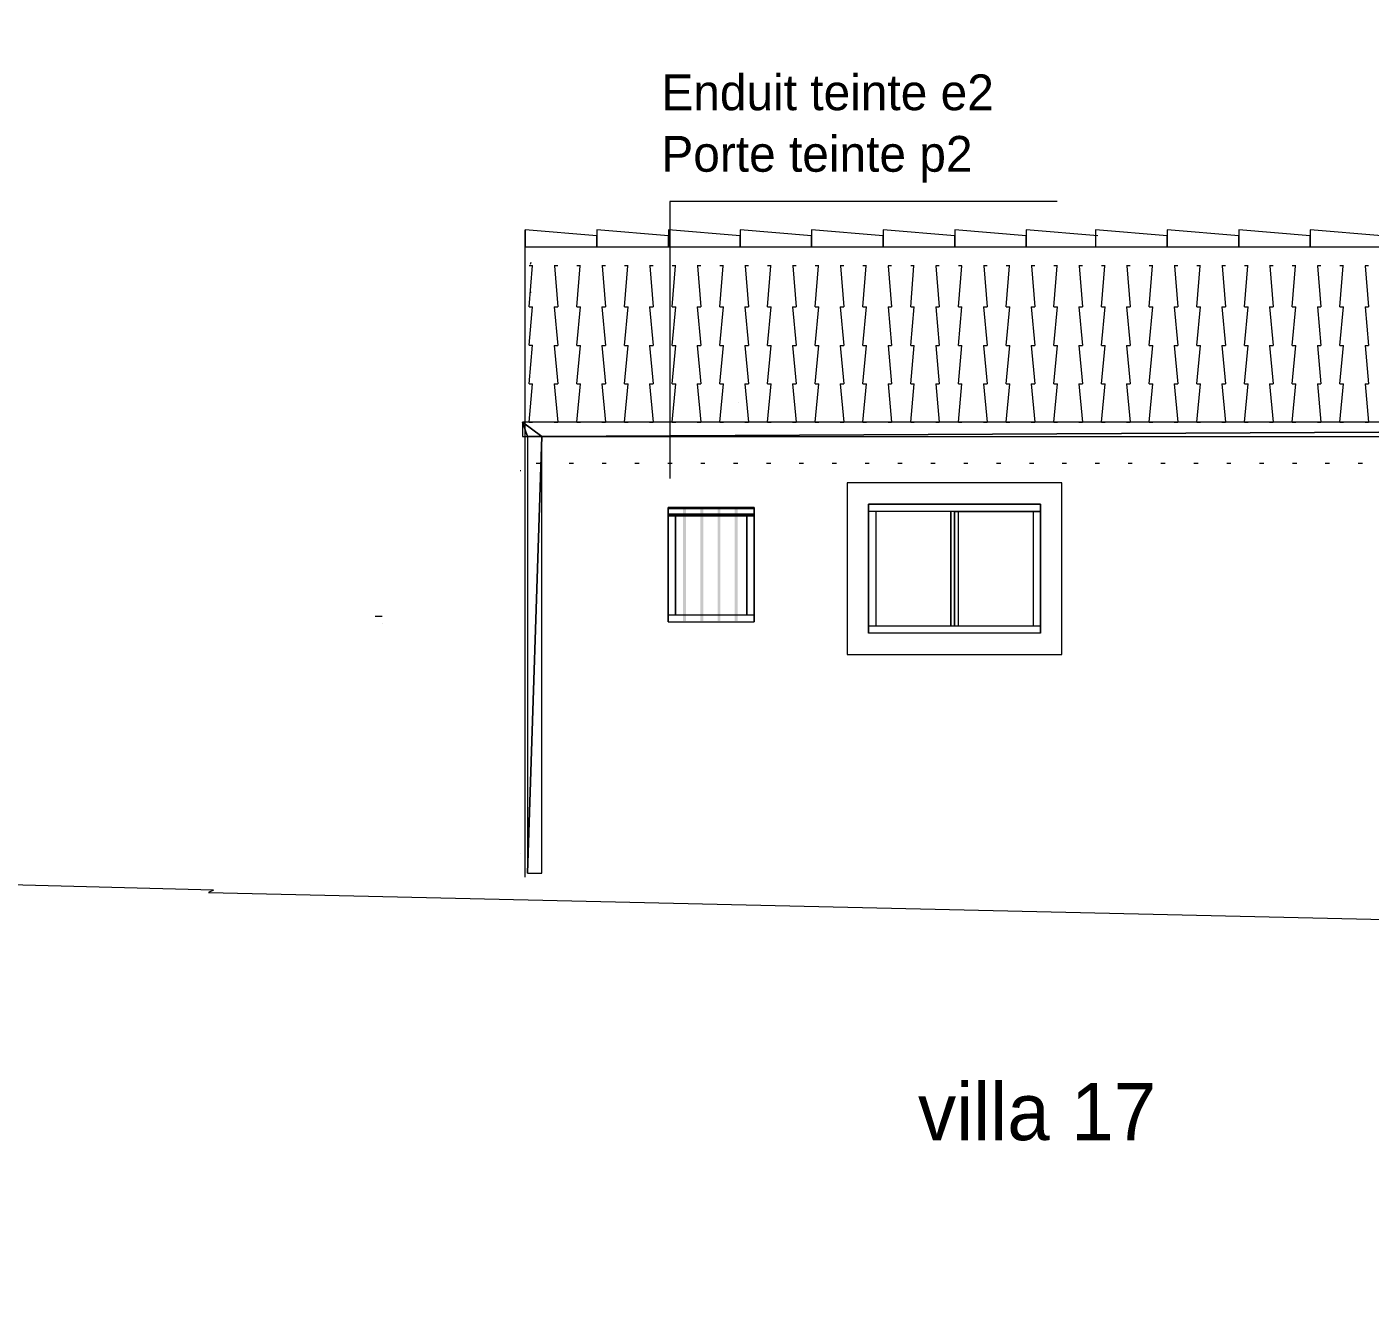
# Model space of a CAD drawing. Header units: metres. Extents: x -12536 to 12621, y -17191 to 9596.
# Drawn here: x -10300 to -9361, y -12844 to -11956 of the extents above; entities that cross this region are included whole.
import ezdxf
from ezdxf.lldxf.tags import DXFTag

# ---------------------------------------------------------------- set-up
doc = ezdxf.new("R2010")
doc.units = ezdxf.units.M
doc.header["$MEASUREMENT"] = 0
for name, color, linetype in [('Calque commun', 7, 'Continuous'), ('Layer59', 7, 'Continuous'), ('Textes', 7, 'Continuous')]:
    doc.layers.add(name, color=color, linetype=linetype)
doc.styles.add('Century Gothic16', font='GOTHIC.TTF', dxfattribs={"height": 0.18})
doc.styles.add('Century Gothic17', font='GOTHIC.TTF', dxfattribs={"height": 0.18})
tags = doc.linetypes.add('HIDDEN', pattern=[0.375, 0.25, -0.125]).pattern_tags.tags
tags[6:7] = [DXFTag(74, 4), DXFTag(75, 0), DXFTag(340, '0'), DXFTag(46, 1.0), DXFTag(50, 0.0), DXFTag(44, 0.0), DXFTag(45, 0.0)]
tags[4:5] = [DXFTag(74, 4), DXFTag(75, 0), DXFTag(340, '0'), DXFTag(46, 1.0), DXFTag(50, 0.0), DXFTag(44, 0.0), DXFTag(45, 0.0)]

# ---------------------------------------------------------------- blocks, each defined once
blk = doc.blocks.new('toit facade 17 18')
at = {"layer": 'Calque commun', "color": 7, "linetype": 'Continuous', "lineweight": 5}
blk.add_line((70.5719, -22.9512), (70.5708, -18.4286), dxfattribs=at)
at = {"layer": 'Layer59', "color": 32, "linetype": 'Continuous', "lineweight": 5}
for p, q in [((70.5986, -18.6772), (70.6236, -18.6772)), ((70.5986, -18.9657), (70.6217, -18.6778)), ((70.7736, -18.6777), (70.7987, -18.6777)), ((70.7756, -18.6782), (70.7987, -18.9662)), ((70.932, -18.6777), (70.957, -18.6777)), ((70.932, -18.9662), (70.955, -18.6782)), ((71.107, -18.6777), (71.1319, -18.6777)), ((71.1088, -18.6782), (71.1319, -18.9662)), ((71.2653, -18.6777), (71.2902, -18.6777)), ((71.2653, -18.9662), (71.2884, -18.6782)), ((71.4403, -18.6777), (71.4653, -18.6777)), ((71.4422, -18.6782), (71.4653, -18.9662)), ((71.5986, -18.6777), (71.6236, -18.6777)), ((71.5986, -18.9662), (71.6217, -18.6782)), ((71.7736, -18.6777), (71.7987, -18.6777)), ((71.7756, -18.6782), (71.7987, -18.9662)), ((71.932, -18.6777), (71.957, -18.6777)), ((71.932, -18.9662), (71.955, -18.6782)), ((72.107, -18.6777), (72.1319, -18.6777)), ((72.1088, -18.6782), (72.1319, -18.9662)), ((72.2653, -18.6777), (72.2902, -18.6777)), ((72.2653, -18.9662), (72.2884, -18.6782)), ((72.4403, -18.6777), (72.4653, -18.6777)), ((72.4422, -18.6782), (72.4653, -18.9662)), ((72.5986, -18.6777), (72.6236, -18.6777)), ((72.5986, -18.9662), (72.6217, -18.6782)), ((72.7736, -18.6777), (72.7987, -18.6777)), ((72.7756, -18.6782), (72.7987, -18.9662)), ((72.932, -18.6777), (72.957, -18.6777)), ((72.932, -18.9662), (72.955, -18.6782)), ((73.107, -18.6777), (73.1319, -18.6777)), ((73.1088, -18.6782), (73.1319, -18.9662)), ((73.2653, -18.6777), (73.2902, -18.6777)), ((73.2653, -18.9662), (73.2884, -18.6782)), ((73.4403, -18.6777), (73.4653, -18.6777)), ((73.4422, -18.6782), (73.4653, -18.9662)), ((73.5986, -18.6777), (73.6236, -18.6777)), ((73.5986, -18.9662), (73.6217, -18.6782)), ((73.7736, -18.6777), (73.7987, -18.6777)), ((73.7756, -18.6782), (73.7987, -18.9662)), ((73.932, -18.6777), (73.957, -18.6777)), ((73.932, -18.9662), (73.955, -18.6782)), ((74.107, -18.6777), (74.1319, -18.6777)), ((74.1088, -18.6782), (74.1319, -18.9662)), ((74.2653, -18.6777), (74.2902, -18.6777)), ((74.2653, -18.9662), (74.2884, -18.6782)), ((74.4403, -18.6777), (74.4653, -18.6777)), ((74.4422, -18.6782), (74.4653, -18.9662)), ((74.5986, -18.6777), (74.6236, -18.6777)), ((74.5986, -18.9662), (74.6217, -18.6782)), ((74.7736, -18.6777), (74.7985, -18.6777)), ((74.7755, -18.6782), (74.7985, -18.9662)), ((74.932, -18.6777), (74.9569, -18.6777)), ((74.932, -18.9662), (74.955, -18.6782)), ((75.1069, -18.6777), (75.1319, -18.6777)), ((75.1088, -18.6782), (75.1319, -18.9662)), ((75.2652, -18.6777), (75.2902, -18.6777)), ((75.2652, -18.9662), (75.2883, -18.6782)), ((75.4403, -18.6777), (75.4653, -18.6777)), ((75.4422, -18.6782), (75.4653, -18.9662)), ((75.5986, -18.6777), (75.6236, -18.6777)), ((75.5986, -18.9662), (75.6217, -18.6782)), ((75.7736, -18.6777), (75.7985, -18.6777)), ((75.7755, -18.6782), (75.7985, -18.9662)), ((75.932, -18.6777), (75.9569, -18.6777)), ((75.932, -18.9662), (75.955, -18.6782)), ((76.1069, -18.6777), (76.1319, -18.6777)), ((76.1088, -18.6782), (76.1319, -18.9662)), ((76.2652, -18.6777), (76.2902, -18.6777)), ((76.2652, -18.9662), (76.2883, -18.6782)), ((76.4403, -18.6777), (76.4653, -18.6777)), ((76.4422, -18.6782), (76.4653, -18.9662)), ((70.5986, -19.2344), (70.6236, -18.9657)), ((70.5986, -18.9657), (70.6236, -18.9657)), ((70.7736, -18.9662), (70.7987, -19.2349)), ((70.7736, -18.9662), (70.7987, -18.9662)), ((70.932, -19.2349), (70.957, -18.9662)), ((70.932, -18.9662), (70.957, -18.9662)), ((71.107, -18.9662), (71.1319, -19.2349)), ((71.107, -18.9662), (71.1319, -18.9662)), ((71.2653, -19.2349), (71.2902, -18.9662)), ((71.2653, -18.9662), (71.2902, -18.9662)), ((71.4403, -18.9662), (71.4653, -19.2349)), ((71.4403, -18.9662), (71.4653, -18.9662)), ((71.5986, -19.2349), (71.6236, -18.9662)), ((71.5986, -18.9662), (71.6236, -18.9662)), ((71.7736, -18.9662), (71.7987, -19.2349)), ((71.7736, -18.9662), (71.7987, -18.9662)), ((71.932, -19.2349), (71.957, -18.9662)), ((71.932, -18.9662), (71.957, -18.9662)), ((72.107, -18.9662), (72.1319, -19.2349)), ((72.107, -18.9662), (72.1319, -18.9662)), ((72.2653, -19.2349), (72.2902, -18.9662)), ((72.2653, -18.9662), (72.2902, -18.9662)), ((72.4403, -18.9662), (72.4653, -19.2349)), ((72.4403, -18.9662), (72.4653, -18.9662)), ((72.5986, -19.2349), (72.6236, -18.9662)), ((72.5986, -18.9662), (72.6236, -18.9662)), ((72.7736, -18.9662), (72.7987, -19.2349)), ((72.7736, -18.9662), (72.7987, -18.9662)), ((72.932, -19.2349), (72.957, -18.9662)), ((72.932, -18.9662), (72.957, -18.9662)), ((73.107, -18.9662), (73.1319, -19.2349)), ((73.107, -18.9662), (73.1319, -18.9662)), ((73.2653, -19.2349), (73.2902, -18.9662)), ((73.2653, -18.9662), (73.2902, -18.9662)), ((73.4403, -18.9662), (73.4653, -19.2349)), ((73.4403, -18.9662), (73.4653, -18.9662)), ((73.5986, -19.2349), (73.6236, -18.9662)), ((73.5986, -18.9662), (73.6236, -18.9662)), ((73.7736, -18.9662), (73.7987, -19.2349)), ((73.7736, -18.9662), (73.7987, -18.9662)), ((73.932, -19.2349), (73.957, -18.9662)), ((73.932, -18.9662), (73.957, -18.9662)), ((74.107, -18.9662), (74.1319, -19.2349)), ((74.107, -18.9662), (74.1319, -18.9662)), ((74.2653, -19.2349), (74.2902, -18.9662)), ((74.2653, -18.9662), (74.2902, -18.9662)), ((74.4403, -18.9662), (74.4653, -19.2349)), ((74.4403, -18.9662), (74.4653, -18.9662)), ((74.5986, -19.2349), (74.6236, -18.9662)), ((74.5986, -18.9662), (74.6236, -18.9662)), ((74.7736, -18.9662), (74.7985, -19.2349)), ((74.7736, -18.9662), (74.7985, -18.9662)), ((74.932, -19.2349), (74.9569, -18.9662)), ((74.932, -18.9662), (74.9569, -18.9662)), ((75.1069, -18.9662), (75.1319, -19.2349)), ((75.1069, -18.9662), (75.1319, -18.9662)), ((75.2652, -19.2349), (75.2902, -18.9662)), ((75.2652, -18.9662), (75.2902, -18.9662)), ((75.4403, -18.9662), (75.4653, -19.2349)), ((75.4403, -18.9662), (75.4653, -18.9662)), ((75.5986, -19.2349), (75.6236, -18.9662)), ((75.5986, -18.9662), (75.6236, -18.9662)), ((75.7736, -18.9662), (75.7985, -19.2349)), ((75.7736, -18.9662), (75.7985, -18.9662)), ((75.932, -19.2349), (75.9569, -18.9662)), ((75.932, -18.9662), (75.9569, -18.9662)), ((76.1069, -18.9662), (76.1319, -19.2349)), ((76.1069, -18.9662), (76.1319, -18.9662)), ((76.2652, -19.2349), (76.2902, -18.9662)), ((76.2652, -18.9662), (76.2902, -18.9662)), ((76.4403, -18.9662), (76.4653, -19.2349)), ((76.4403, -18.9662), (76.4653, -18.9662)), ((70.5986, -19.5031), (70.6236, -19.2344)), ((70.5986, -19.2344), (70.6236, -19.2344)), ((70.7736, -19.2349), (70.7987, -19.5036)), ((70.7736, -19.2349), (70.7987, -19.2349)), ((70.932, -19.5036), (70.957, -19.2349)), ((70.932, -19.2349), (70.957, -19.2349)), ((71.107, -19.2349), (71.1319, -19.5036)), ((71.107, -19.2349), (71.1319, -19.2349)), ((71.2653, -19.5036), (71.2902, -19.2349)), ((71.2653, -19.2349), (71.2902, -19.2349)), ((71.4403, -19.2349), (71.4653, -19.5036)), ((71.4403, -19.2349), (71.4653, -19.2349)), ((71.5986, -19.5036), (71.6236, -19.2349)), ((71.5986, -19.2349), (71.6236, -19.2349)), ((71.7736, -19.2349), (71.7987, -19.5036)), ((71.7736, -19.2349), (71.7987, -19.2349)), ((71.932, -19.5036), (71.957, -19.2349)), ((71.932, -19.2349), (71.957, -19.2349)), ((72.107, -19.2349), (72.1319, -19.5036)), ((72.107, -19.2349), (72.1319, -19.2349)), ((72.2653, -19.5036), (72.2902, -19.2349)), ((72.2653, -19.2349), (72.2902, -19.2349)), ((72.4403, -19.2349), (72.4653, -19.5036)), ((72.4403, -19.2349), (72.4653, -19.2349)), ((72.5986, -19.5036), (72.6236, -19.2349)), ((72.5986, -19.2349), (72.6236, -19.2349)), ((72.7736, -19.2349), (72.7987, -19.5036)), ((72.7736, -19.2349), (72.7987, -19.2349)), ((72.932, -19.5036), (72.957, -19.2349)), ((72.932, -19.2349), (72.957, -19.2349)), ((73.107, -19.2349), (73.1319, -19.5036)), ((73.107, -19.2349), (73.1319, -19.2349)), ((73.2653, -19.5036), (73.2902, -19.2349)), ((73.2653, -19.2349), (73.2902, -19.2349)), ((73.4403, -19.2349), (73.4653, -19.5036)), ((73.4403, -19.2349), (73.4653, -19.2349)), ((73.5986, -19.5036), (73.6236, -19.2349)), ((73.5986, -19.2349), (73.6236, -19.2349)), ((73.7736, -19.2349), (73.7987, -19.5036)), ((73.7736, -19.2349), (73.7987, -19.2349)), ((73.932, -19.5036), (73.957, -19.2349)), ((73.932, -19.2349), (73.957, -19.2349)), ((74.107, -19.2349), (74.1319, -19.5036)), ((74.107, -19.2349), (74.1319, -19.2349)), ((74.2653, -19.5036), (74.2902, -19.2349)), ((74.2653, -19.2349), (74.2902, -19.2349)), ((74.4403, -19.2349), (74.4653, -19.5036)), ((74.4403, -19.2349), (74.4653, -19.2349)), ((74.5986, -19.5036), (74.6236, -19.2349)), ((74.5986, -19.2349), (74.6236, -19.2349)), ((74.7736, -19.2349), (74.7985, -19.5036)), ((74.7736, -19.2349), (74.7985, -19.2349)), ((74.932, -19.5036), (74.9569, -19.2349)), ((74.932, -19.2349), (74.9569, -19.2349)), ((75.1069, -19.2349), (75.1319, -19.5036)), ((75.1069, -19.2349), (75.1319, -19.2349)), ((75.2652, -19.5036), (75.2902, -19.2349)), ((75.2652, -19.2349), (75.2902, -19.2349)), ((75.4403, -19.2349), (75.4653, -19.5036)), ((75.4403, -19.2349), (75.4653, -19.2349)), ((75.5986, -19.5036), (75.6236, -19.2349)), ((75.5986, -19.2349), (75.6236, -19.2349)), ((75.7736, -19.2349), (75.7985, -19.5036)), ((75.7736, -19.2349), (75.7985, -19.2349)), ((75.932, -19.5036), (75.9569, -19.2349)), ((75.932, -19.2349), (75.9569, -19.2349)), ((76.1069, -19.2349), (76.1319, -19.5036)), ((76.1069, -19.2349), (76.1319, -19.2349)), ((76.2652, -19.5036), (76.2902, -19.2349)), ((76.2652, -19.2349), (76.2902, -19.2349)), ((76.4403, -19.2349), (76.4653, -19.5036)), ((76.4403, -19.2349), (76.4653, -19.2349)), ((70.5986, -19.7719), (70.6236, -19.5031)), ((70.5986, -19.5031), (70.6236, -19.5031)), ((70.7736, -19.5036), (70.7987, -19.7723)), ((70.7736, -19.5036), (70.7987, -19.5036)), ((70.932, -19.7723), (70.957, -19.5036)), ((70.932, -19.5036), (70.957, -19.5036)), ((71.107, -19.5036), (71.1319, -19.7723)), ((71.107, -19.5036), (71.1319, -19.5036)), ((71.2653, -19.7723), (71.2902, -19.5036)), ((71.2653, -19.5036), (71.2902, -19.5036)), ((71.4403, -19.5036), (71.4653, -19.7723)), ((71.4403, -19.5036), (71.4653, -19.5036)), ((71.5986, -19.7723), (71.6236, -19.5036)), ((71.5986, -19.5036), (71.6236, -19.5036)), ((71.7736, -19.5036), (71.7987, -19.7723)), ((71.7736, -19.5036), (71.7987, -19.5036)), ((71.932, -19.7723), (71.957, -19.5036)), ((71.932, -19.5036), (71.957, -19.5036)), ((72.107, -19.5036), (72.1319, -19.7723)), ((72.107, -19.5036), (72.1319, -19.5036)), ((72.2653, -19.7723), (72.2902, -19.5036)), ((72.2653, -19.5036), (72.2902, -19.5036)), ((72.4403, -19.5036), (72.4653, -19.7723)), ((72.4403, -19.5036), (72.4653, -19.5036)), ((72.5986, -19.7723), (72.6236, -19.5036)), ((72.5986, -19.5036), (72.6236, -19.5036)), ((72.7736, -19.5036), (72.7987, -19.7723)), ((72.7736, -19.5036), (72.7987, -19.5036)), ((72.932, -19.7723), (72.957, -19.5036)), ((72.932, -19.5036), (72.957, -19.5036)), ((73.107, -19.5036), (73.1319, -19.7723)), ((73.107, -19.5036), (73.1319, -19.5036)), ((73.2653, -19.7723), (73.2902, -19.5036)), ((73.2653, -19.5036), (73.2902, -19.5036)), ((73.4403, -19.5036), (73.4653, -19.7723)), ((73.4403, -19.5036), (73.4653, -19.5036)), ((73.5986, -19.7723), (73.6236, -19.5036)), ((73.5986, -19.5036), (73.6236, -19.5036)), ((73.7736, -19.5036), (73.7987, -19.7723)), ((73.7736, -19.5036), (73.7987, -19.5036)), ((73.932, -19.7723), (73.957, -19.5036)), ((73.932, -19.5036), (73.957, -19.5036)), ((74.107, -19.5036), (74.1319, -19.7723)), ((74.107, -19.5036), (74.1319, -19.5036)), ((74.2653, -19.7723), (74.2902, -19.5036)), ((74.2653, -19.5036), (74.2902, -19.5036)), ((74.4403, -19.5036), (74.4653, -19.7723)), ((74.4403, -19.5036), (74.4653, -19.5036)), ((74.5986, -19.7723), (74.6236, -19.5036)), ((74.5986, -19.5036), (74.6236, -19.5036)), ((74.7736, -19.5036), (74.7985, -19.7723)), ((74.7736, -19.5036), (74.7985, -19.5036)), ((74.932, -19.7723), (74.9569, -19.5036)), ((74.932, -19.5036), (74.9569, -19.5036)), ((75.1069, -19.5036), (75.1319, -19.7723)), ((75.1069, -19.5036), (75.1319, -19.5036)), ((75.2652, -19.7723), (75.2902, -19.5036)), ((75.2652, -19.5036), (75.2902, -19.5036)), ((75.4403, -19.5036), (75.4653, -19.7723)), ((75.4403, -19.5036), (75.4653, -19.5036)), ((75.5986, -19.7723), (75.6236, -19.5036)), ((75.5986, -19.5036), (75.6236, -19.5036)), ((75.7736, -19.5036), (75.7985, -19.7723)), ((75.7736, -19.5036), (75.7985, -19.5036)), ((75.932, -19.7723), (75.9569, -19.5036)), ((75.932, -19.5036), (75.9569, -19.5036)), ((76.1069, -19.5036), (76.1319, -19.7723)), ((76.1069, -19.5036), (76.1319, -19.5036)), ((76.2652, -19.7723), (76.2902, -19.5036)), ((76.2652, -19.5036), (76.2902, -19.5036)), ((76.4403, -19.5036), (76.4653, -19.7723)), ((76.4403, -19.5036), (76.4653, -19.5036)), ((70.5986, -19.7723), (70.6237, -19.7723)), ((70.7736, -19.7723), (70.7987, -19.7723)), ((70.932, -19.7723), (70.957, -19.7723)), ((71.107, -19.7723), (71.1319, -19.7723)), ((71.2653, -19.7723), (71.2902, -19.7723)), ((71.4403, -19.7723), (71.4653, -19.7723)), ((71.5986, -19.7723), (71.6236, -19.7723)), ((71.7736, -19.7723), (71.7987, -19.7723)), ((71.932, -19.7723), (71.957, -19.7723)), ((72.107, -19.7723), (72.1319, -19.7723)), ((72.2653, -19.7723), (72.2902, -19.7723)), ((72.4403, -19.7723), (72.4653, -19.7723)), ((72.5986, -19.7723), (72.6236, -19.7723)), ((72.7736, -19.7723), (72.7987, -19.7723)), ((72.932, -19.7723), (72.957, -19.7723)), ((73.107, -19.7723), (73.1319, -19.7723)), ((73.2653, -19.7723), (73.2902, -19.7723)), ((73.4403, -19.7723), (73.4653, -19.7723)), ((73.5986, -19.7723), (73.6236, -19.7723)), ((73.7736, -19.7723), (73.7987, -19.7723)), ((73.932, -19.7723), (73.957, -19.7723)), ((74.107, -19.7723), (74.1319, -19.7723)), ((74.2653, -19.7723), (74.2902, -19.7723)), ((74.4403, -19.7723), (74.4653, -19.7723)), ((74.5986, -19.7723), (74.6236, -19.7723)), ((74.7736, -19.7723), (74.7985, -19.7723)), ((74.932, -19.7723), (74.9569, -19.7723)), ((75.1069, -19.7723), (75.1319, -19.7723)), ((75.2652, -19.7723), (75.2902, -19.7723)), ((75.4403, -19.7723), (75.4653, -19.7723)), ((75.5986, -19.7723), (75.6236, -19.7723)), ((75.7736, -19.7723), (75.7985, -19.7723)), ((75.932, -19.7723), (75.9569, -19.7723)), ((76.1069, -19.7723), (76.1319, -19.7723)), ((76.2652, -19.7723), (76.2902, -19.7723)), ((76.4403, -19.7723), (76.4653, -19.7723)), ((70.6492, -20.0577), (70.6789, -20.0577)), ((70.8789, -20.0577), (70.9087, -20.0577)), ((71.1087, -20.0577), (71.1384, -20.0577)), ((71.3384, -20.0577), (71.3681, -20.0577)), ((71.5681, -20.0577), (71.5979, -20.0577)), ((71.7979, -20.0577), (71.8276, -20.0577)), ((72.0276, -20.0577), (72.0573, -20.0577)), ((72.2573, -20.0577), (72.287, -20.0577)), ((72.487, -20.0577), (72.5168, -20.0577)), ((72.7168, -20.0577), (72.7465, -20.0577)), ((72.9465, -20.0577), (72.9762, -20.0577)), ((73.1762, -20.0577), (73.206, -20.0577)), ((73.406, -20.0577), (73.4357, -20.0577)), ((73.6357, -20.0577), (73.6654, -20.0577)), ((73.8654, -20.0577), (73.8951, -20.0577)), ((74.0951, -20.0577), (74.1249, -20.0577)), ((74.3249, -20.0577), (74.3546, -20.0577)), ((74.5546, -20.0577), (74.5843, -20.0577)), ((74.7843, -20.0577), (74.8141, -20.0577)), ((75.0141, -20.0577), (75.0438, -20.0577)), ((75.2438, -20.0577), (75.2735, -20.0577)), ((75.4735, -20.0577), (75.5033, -20.0577)), ((75.7032, -20.0577), (75.733, -20.0577)), ((75.933, -20.0577), (75.9627, -20.0577)), ((76.1627, -20.0577), (76.1924, -20.0577)), ((76.3924, -20.0577), (76.4222, -20.0577))]:
    blk.add_line(p, q, dxfattribs=at)
for points in [[(71.0732, -18.4687, 0), (70.5708, -18.4286, 0), (70.5708, -18.5464, 0), (71.0732, -18.5464, 0), (71.0732, -18.4687, 0)], [(71.5732, -18.4687, 0), (71.0732, -18.4286, 0), (71.0732, -18.5464, 0), (71.5732, -18.5464, 0), (71.5732, -18.4687, 0)], [(72.0732, -18.4687, 0), (71.5732, -18.4286, 0), (71.5732, -18.5464, 0), (72.0732, -18.5464, 0), (72.0732, -18.4687, 0)], [(72.5732, -18.4687, 0), (72.0732, -18.4286, 0), (72.0732, -18.5464, 0), (72.5732, -18.5464, 0), (72.5732, -18.4687, 0)], [(73.0732, -18.4687, 0), (72.5732, -18.4286, 0), (72.5732, -18.5464, 0), (73.0732, -18.5464, 0), (73.0732, -18.4687, 0)], [(73.5732, -18.4687, 0), (73.0732, -18.4286, 0), (73.0732, -18.5464, 0), (73.5732, -18.5464, 0), (73.5732, -18.4687, 0)], [(74.0732, -18.4687, 0), (73.5732, -18.4286, 0), (73.5732, -18.5464, 0), (74.0732, -18.5464, 0), (74.0732, -18.4687, 0)], [(74.572, -18.4685, 0), (74.0732, -18.4286, 0), (74.0732, -18.5464, 0), (74.5577, -18.5464, 0)], [(75.0577, -18.4687, 0), (74.5577, -18.4286, 0), (74.5577, -18.5464, 0), (75.0577, -18.5464, 0), (75.0577, -18.4687, 0)], [(75.5577, -18.4687, 0), (75.0577, -18.4286, 0), (75.0577, -18.5464, 0), (75.5577, -18.5464, 0), (75.5577, -18.4687, 0)], [(76.0577, -18.4687, 0), (75.5577, -18.4286, 0), (75.5577, -18.5464, 0), (76.0577, -18.5464, 0), (76.0577, -18.4687, 0)], [(76.5577, -18.4687, 0), (76.0577, -18.4286, 0), (76.0577, -18.5464, 0), (76.5577, -18.5464, 0), (76.5577, -18.4687, 0)]]:
    blk.add_polyline3d(points, dxfattribs=at)

msp = doc.modelspace()

# ---------------------------------------------------------------- linework, layer by layer
at = {"layer": 'Calque commun', "color": 7, "linetype": 'Continuous', "lineweight": 5}
for p, q in [((-9947.854, -12121.721), (-9947.381, -12120.482)), ((-9947.854, -12141.306), (-9947.381, -12141.306)), ((-9947.854, -12161.306), (-9947.381, -12161.306)), ((-9802.778, -12218.21), (-9802.778, -12218.21)), ((-9802.778, -12218.21), (-9802.778, -12218.21)), ((-9954.664, -12266.307), (-9955.137, -12266.307)), ((-9851.523, -12291.77), (-9791.524, -12291.77)), ((-9851.523, -12291.77), (-9851.523, -12371.775)), ((-9851.523, -12291.77), (-9791.527, -12291.77)), ((-9851.523, -12291.77), (-9851.523, -12371.77)), ((-9851.523, -12291.77), (-9791.526, -12291.77)), ((-9851.523, -12371.77), (-9851.523, -12291.77)), ((-9791.524, -12291.77), (-9851.523, -12291.77)), ((-9851.522, -12292.665), (-9851.523, -12292.665)), ((-9851.523, -12371.775), (-9851.523, -12292.665)), ((-9851.523, -12292.665), (-9791.524, -12292.665)), ((-9791.524, -12292.665), (-9851.522, -12292.665)), ((-9791.527, -12291.77), (-9791.527, -12371.775)), ((-9791.526, -12291.77), (-9791.524, -12291.77)), ((-9791.524, -12291.77), (-9791.524, -12371.77)), ((-9791.524, -12291.77), (-9791.524, -12291.77)), ((-9791.524, -12370.528), (-9791.524, -12291.77)), ((-9791.524, -12371.775), (-9791.524, -12292.665)), ((-9711.516, -12289.613), (-9711.516, -12379.612)), ((-9591.516, -12289.613), (-9711.516, -12289.613)), ((-9711.516, -12289.617), (-9711.516, -12289.617)), ((-9711.511, -12289.617), (-9711.516, -12289.617)), ((-9706.517, -12294.613), (-9711.516, -12294.613)), ((-9711.511, -12289.617), (-9711.511, -12379.617)), ((-9591.516, -12289.617), (-9711.511, -12289.617)), ((-9649.013, -12294.617), (-9711.511, -12294.617)), ((-9706.517, -12294.613), (-9706.517, -12374.612)), ((-9596.516, -12294.613), (-9706.517, -12294.613)), ((-9706.512, -12294.617), (-9706.512, -12374.617)), ((-9654.016, -12374.612), (-9654.016, -12294.613)), ((-9654.013, -12294.617), (-9654.011, -12374.617)), ((-9651.515, -12374.612), (-9651.517, -12294.613)), ((-9651.514, -12289.613), (-9651.515, -12289.613)), ((-9651.515, -12289.613), (-9591.516, -12289.613)), ((-9651.515, -12294.613), (-9646.516, -12294.613)), ((-9591.516, -12289.613), (-9651.514, -12289.613)), ((-9646.513, -12294.613), (-9651.514, -12294.613)), ((-9651.512, -12294.617), (-9651.512, -12374.617)), ((-9649.016, -12294.613), (-9649.016, -12374.612)), ((-9596.512, -12294.617), (-9649.013, -12294.617)), ((-9649.013, -12294.617), (-9649.011, -12374.617)), ((-9649.013, -12294.617), (-9649.013, -12294.617)), ((-9649.013, -12294.617), (-9649.013, -12294.617)), ((-9646.516, -12294.613), (-9596.516, -12294.613)), ((-9596.513, -12294.613), (-9646.513, -12294.613)), ((-9591.516, -12294.613), (-9596.516, -12294.613)), ((-9596.516, -12294.613), (-9596.516, -12374.612)), ((-9596.516, -12294.613), (-9591.516, -12294.613)), ((-9596.516, -12294.613), (-9596.516, -12374.617)), ((-9591.516, -12294.613), (-9596.513, -12294.613)), ((-9591.516, -12294.617), (-9596.512, -12294.617)), ((-9596.512, -12294.617), (-9596.512, -12374.617)), ((-9591.516, -12289.613), (-9591.516, -12319.613)), ((-9591.516, -12379.617), (-9591.516, -12289.613)), ((-9591.516, -12289.617), (-9591.515, -12379.617)), ((-9851.523, -12296.418), (-9846.526, -12296.418)), ((-9846.523, -12296.418), (-9851.523, -12296.418)), ((-9851.523, -12297.666), (-9846.524, -12297.666)), ((-9846.521, -12297.666), (-9851.522, -12297.666)), ((-9846.526, -12296.418), (-9796.526, -12296.418)), ((-9846.524, -12296.77), (-9846.524, -12366.77)), ((-9846.524, -12366.775), (-9846.524, -12297.666)), ((-9846.524, -12297.666), (-9796.524, -12297.666)), ((-9796.523, -12296.418), (-9846.523, -12296.418)), ((-9846.523, -12296.418), (-9846.523, -12365.528)), ((-9796.521, -12297.666), (-9846.521, -12297.666)), ((-9796.526, -12296.418), (-9791.526, -12296.418)), ((-9796.524, -12296.77), (-9796.524, -12366.77)), ((-9796.524, -12297.666), (-9791.524, -12297.666)), ((-9796.524, -12297.666), (-9796.524, -12366.775)), ((-9796.523, -12366.77), (-9796.523, -12296.418)), ((-9791.524, -12296.418), (-9796.523, -12296.418)), ((-9791.524, -12297.666), (-9796.521, -12297.666)), ((-9591.516, -12319.613), (-9591.516, -12379.612)), ((-10056.452, -12367.877), (-10051.453, -12367.877)), ((-9851.523, -12366.77), (-9791.524, -12366.77)), ((-9851.523, -12366.775), (-9791.524, -12366.775)), ((-10051.453, -12372.877), (-10051.453, -12372.877)), ((-9851.523, -12371.77), (-9791.524, -12371.77)), ((-9851.523, -12371.775), (-9791.524, -12371.775)), ((-9851.523, -12371.775), (-9791.527, -12371.775)), ((-9791.524, -12371.77), (-9791.524, -12371.77)), ((-9791.524, -12371.77), (-9791.524, -12371.77)), ((-9711.516, -12374.612), (-9596.516, -12374.612)), ((-9591.516, -12379.612), (-9711.516, -12379.612)), ((-9591.515, -12379.617), (-9711.514, -12379.617)), ((-9711.511, -12374.617), (-9654.011, -12374.617)), ((-9654.011, -12374.617), (-9649.011, -12374.617)), ((-9649.016, -12374.612), (-9649.016, -12374.612)), ((-9649.016, -12374.612), (-9649.016, -12374.612)), ((-9649.011, -12374.617), (-9591.515, -12374.617)), ((-9596.516, -12374.612), (-9591.516, -12374.612)), ((-9955.137, -12533.824), (-9955.137, -12533.824))]:
    msp.add_line(p, q, dxfattribs=at)
at = {"layer": 'Calque commun', "color": 23, "linetype": 'Continuous', "lineweight": -2}
msp.add_line((-9948.047, -12171.993), (-9948.047, -12171.993), dxfattribs=at)
at = {"layer": 'Calque commun', "color": 26, "linetype": 'HIDDEN', "lineweight": 20}
msp.add_line((-10169.372, -12559.28), (-10468.039, -12551.305), dxfattribs=at)
at = {"layer": 'Calque commun', "color": 26, "linetype": 'HIDDEN', "lineweight": 20, "flags": 128}
msp.add_lwpolyline([(-10169.372, -12559.28), (-10172.882, -12561.031), (-8802.152, -12592.322), (-8290.673, -12583.7), (-7963.235, -12567.233)], dxfattribs=at)
at = {"layer": 'Calque commun', "color": 5, "linetype": 'Continuous', "lineweight": 20}
msp.add_polyline3d([(-9579.733, -12078.107, 0), (-9850.493, -12078.107, 0), (-9850.493, -12271.545, 0)], dxfattribs=at)
at = {"layer": 'Calque commun', "color": 18, "linetype": 'Continuous', "lineweight": 20, "true_color": 0x000000}
for points in [[(-9841.127, -12371.226), (-9839.128, -12371.226), (-9841.127, -12292.117), (-9839.128, -12292.117)], [(-9829.069, -12371.226), (-9827.069, -12371.226), (-9829.069, -12292.117), (-9827.069, -12292.117)], [(-9817.071, -12371.226), (-9815.071, -12371.226), (-9817.071, -12292.117), (-9815.071, -12292.117)], [(-9805.073, -12371.226), (-9803.073, -12371.226), (-9805.073, -12292.117), (-9803.073, -12292.117)]]:
    msp.add_trace(points, dxfattribs=at)

# ---------------------------------------------------------------- block references
at = {"layer": 'Calque commun', "color": 0, "linetype": 'ByBlock', "lineweight": -2, "xscale": 100, "yscale": 100, "zscale": 100}
msp.add_blockref('toit facade 17 18', (-17008.671, -10255.048), dxfattribs=at)

# ---------------------------------------------------------------- texts
at = {"layer": 'Textes', "color": 5, "linetype": 'ByBlock', "lineweight": -2, "style": 'Century Gothic16'}
msp.add_text('villa 17', height=40, dxfattribs=at).set_placement((-9677.079, -12734.02))
at = {"layer": 'Textes', "color": 5, "linetype": 'ByBlock', "lineweight": -2, "insert": (-9856.362, -12064.735), "char_height": 25, "attachment_point": 7, "line_spacing_factor": 1.032, "style": 'Century Gothic17'}
msp.add_mtext('Enduit teinte e2\\PPorte teinte p2', dxfattribs=at)

# ---------------------------------------------------------------- meshes
at = {"layer": 'Calque commun', "color": 7, "linetype": 'Continuous', "lineweight": 5}
mesh = msp.add_polyface(dxfattribs=at)
corners = [(-6255.473, -10253.272), (-12255.473, -10253.272), (-12255.473, -14453.272), (-6255.473, -14453.272)]
mesh.append_faces([[corners[k] for k in face] for face in [(0, 1, 2, 3)]], dxfattribs={"color": 7})
at = {"layer": 'Calque commun', "color": 8, "linetype": 'Continuous', "lineweight": 5}
mesh = msp.add_polyface(dxfattribs=at)
corners = [(-9939.924, -12242.281), (-8004.906, -12242.286), (-8004.906, -12232.286), (-9939.924, -12547.475), (-9949.924, -12547.475), (-9953.505, -12232.281), (-9953.505, -12242.281), (-9949.924, -12242.281)]
mesh.append_faces([[corners[k] for k in face] for face in [(5, 0, 2)]], dxfattribs={"vtx0": -1, "vtx1": -1, "color": 8})
mesh.append_faces([[corners[k] for k in face] for face in [(5, 7, 0)]], dxfattribs={"vtx0": -1, "vtx1": -1, "vtx2": -1, "color": 8})
mesh.append_faces([[corners[k] for k in face] for face in [(0, 7, 4)]], dxfattribs={"vtx0": -1, "vtx2": -1, "color": 8})
mesh.append_faces([[corners[k] for k in face] for face in [(3, 0, 4)]], dxfattribs={"vtx1": -1, "color": 8})
mesh.append_faces([[corners[k] for k in face] for face in [(0, 1, 2), (5, 6, 7)]], dxfattribs={"vtx2": -1, "color": 8})
at = {"layer": 'Calque commun', "color": 7, "linetype": 'Continuous', "lineweight": 5}
mesh = msp.add_polyface(dxfattribs=at)
corners = [(-9726.511, -12274.617), (-9726.511, -12394.617), (-9576.515, -12394.617), (-9576.515, -12274.617)]
mesh.append_faces([[corners[k] for k in face] for face in [(0, 1, 2, 3)]], dxfattribs={"color": 7})
at = {"layer": 'Calque commun', "color": 5, "linetype": 'Continuous', "lineweight": 5}
mesh = msp.add_polyface(dxfattribs=at)
corners = [(-9711.511, -12289.617), (-9591.515, -12289.617), (-9591.515, -12379.617), (-9711.511, -12379.617)]
mesh.append_faces([[corners[k] for k in face] for face in [(0, 1, 2, 3)]], dxfattribs={"color": 5})

doc.saveas('drawing.dxf')
